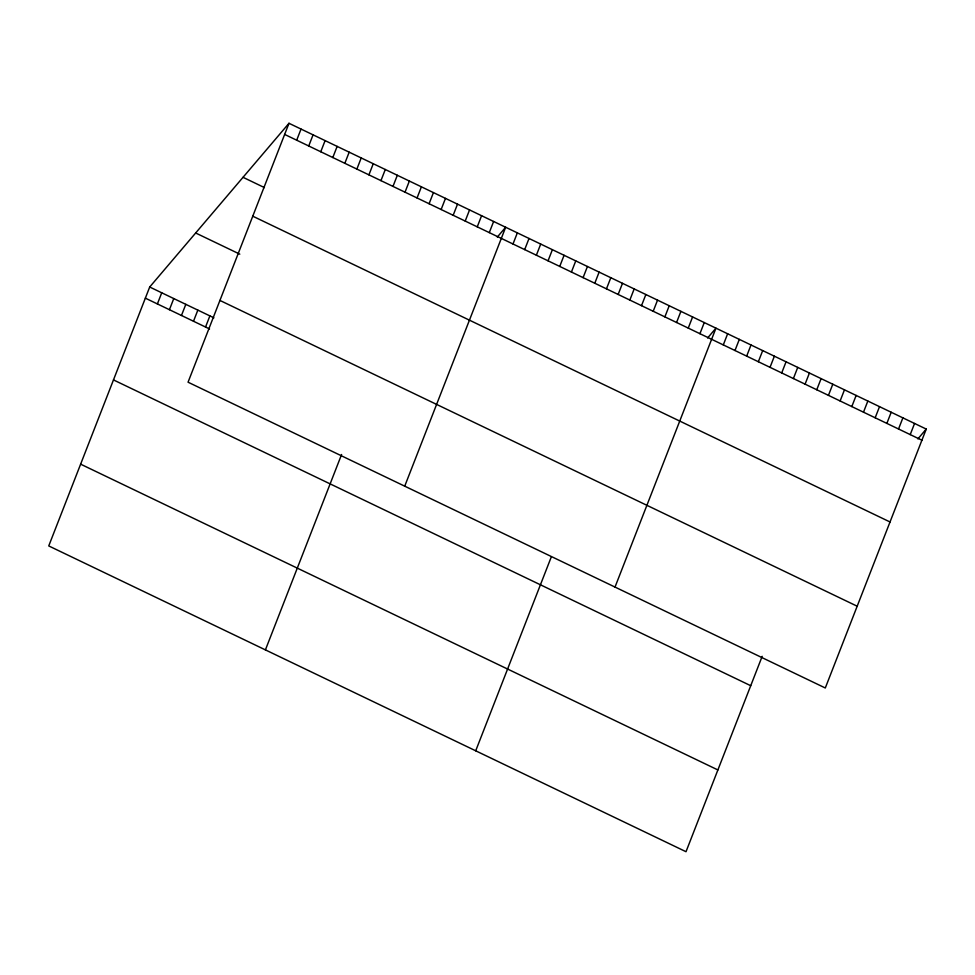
<?xml version="1.0" encoding="UTF-8"?>
<svg xmlns="http://www.w3.org/2000/svg" width="975" height="975" viewBox="0 0 975 975"><rect width="100%" height="100%" fill="white"/><g stroke="black" fill="none" stroke-linecap="round" stroke-linejoin="round"><path stroke-width="1.46" d="M288.99 123.289L188.053 382.2L825.301 687.984L926.25 429.073L288.99 123.289L149.699 287.016L48.75 545.927L686.01 851.711L762.182 656.321M157.389 303.932L161.728 292.793M169.431 309.709L173.769 298.569M181.46 315.486L185.811 304.346M193.501 321.25L197.84 310.123M205.542 327.027L209.881 315.9M296.692 140.205L301.031 129.066M308.722 145.982L313.072 134.843M320.763 151.759L325.102 140.619M332.804 157.536L337.143 146.396M344.833 163.312L349.184 152.173M356.874 169.089L361.213 157.95M368.916 174.866L373.254 163.727M380.945 180.631L385.296 169.504M392.986 186.408L397.325 175.281M405.027 192.185L409.366 181.045M417.056 197.962L421.407 186.822M429.097 203.738L433.436 192.599M265.419 649.886L341.591 454.496M441.139 209.515L445.477 198.376M453.168 215.292L457.519 204.153M465.209 221.069L469.548 209.93M477.25 226.846L481.589 215.707M489.279 232.623L493.63 221.483M404.722 486.172L505.659 227.26L497.299 237.083M512.996 244.006L517.347 232.867M524.684 249.612L529.023 238.473M536.372 255.218L540.711 244.079M548.048 260.825L552.398 249.685M559.735 266.431L564.074 255.292M571.423 272.037L575.762 260.898M583.099 277.643L587.438 266.504M594.787 283.25L599.125 272.11M606.462 288.856L610.813 277.717M618.15 294.462L622.489 283.323M629.838 300.068L634.177 288.929M641.513 305.675L645.852 294.535M475.715 750.799L551.387 556.688M653.201 311.281L657.54 300.142M664.877 316.887L669.228 305.748M676.565 322.493L680.903 311.354M688.253 328.1L692.591 316.96M699.928 333.706L704.267 322.567M615.018 587.072L715.955 328.173L707.594 337.996M723.292 344.918L727.642 333.779M734.979 350.525L739.318 339.385M746.667 356.119L751.006 344.992M758.343 361.725L762.694 350.598M770.031 367.331L774.369 356.204M781.706 372.938L786.057 361.81M793.394 378.544L797.733 367.417M805.082 384.15L809.421 373.023M816.757 389.756L821.108 378.629M828.445 395.362L832.784 384.235M840.121 400.969L844.472 389.842M851.809 406.575L856.148 395.448M863.497 412.181L867.835 401.054M875.172 417.788L879.523 406.648M886.86 423.394L891.199 412.254M898.536 429L902.887 417.861M910.223 434.606L914.562 423.467M917.889 438.896L926.25 429.073M284.651 134.428L921.911 440.212M243.031 177.316L264.42 187.59M252.769 216.194L890.029 521.978M195.658 232.988L239.801 254.158M219.936 300.434L857.183 606.218M149.699 287.016L213.891 317.813M145.348 298.155L209.552 328.953M113.478 379.921L750.726 685.705M80.632 464.161L717.88 769.945"/></g></svg>
